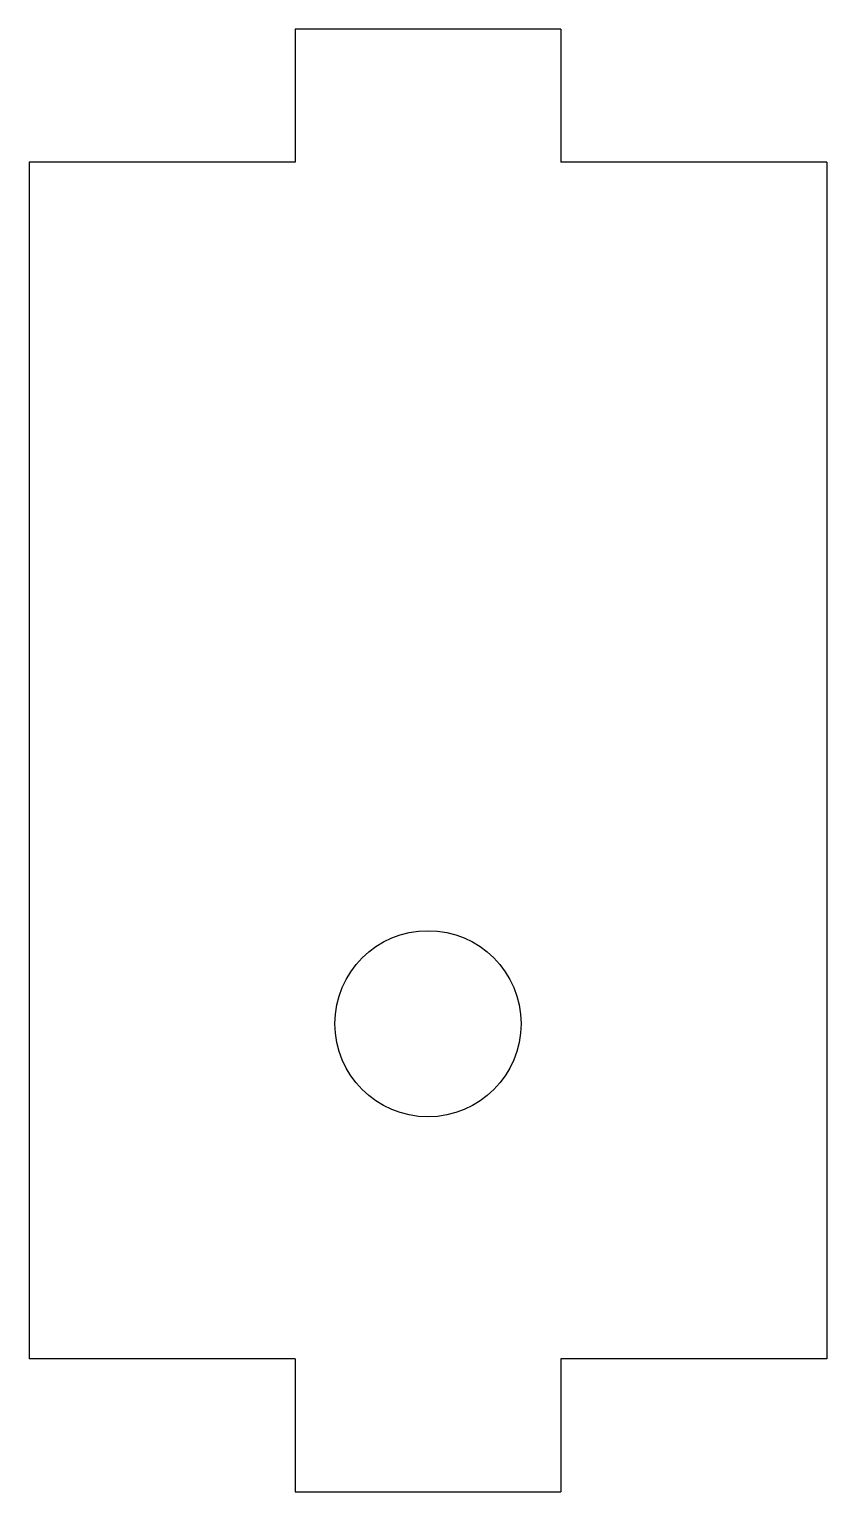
# Model space of a CAD drawing. Header units: millimetres. Extents: x -1.5 to 1.5, y -2.75 to 2.75.
import ezdxf

# ---------------------------------------------------------------- set-up
doc = ezdxf.new("R2010")
doc.units = ezdxf.units.MM

msp = doc.modelspace()

# ---------------------------------------------------------------- linework, layer by layer
at = {"color": 7, "linetype": 'Continuous', "lineweight": 25}
for p, q in [((0.5, 2.75), (-0.5, 2.75)), ((-0.5, 2.75), (-0.5, 2.25)), ((0.5, 2.75), (0.5, 2.25)), ((-0.5, 2.25), (-1.5, 2.25)), ((-1.5, 2.25), (-1.5, -2.25)), ((1.5, 2.25), (0.5, 2.25)), ((1.5, 2.25), (1.5, -2.25)), ((-0.5, -2.25), (-1.5, -2.25)), ((-0.5, -2.25), (-0.5, -2.75)), ((0.5, -2.25), (0.5, -2.75)), ((1.5, -2.25), (0.5, -2.25)), ((-0.5, -2.75), (0.5, -2.75))]:
    msp.add_line(p, q, dxfattribs=at)
msp.add_circle((0, -0.99), 0.35, dxfattribs=at)

doc.saveas('drawing.dxf')
